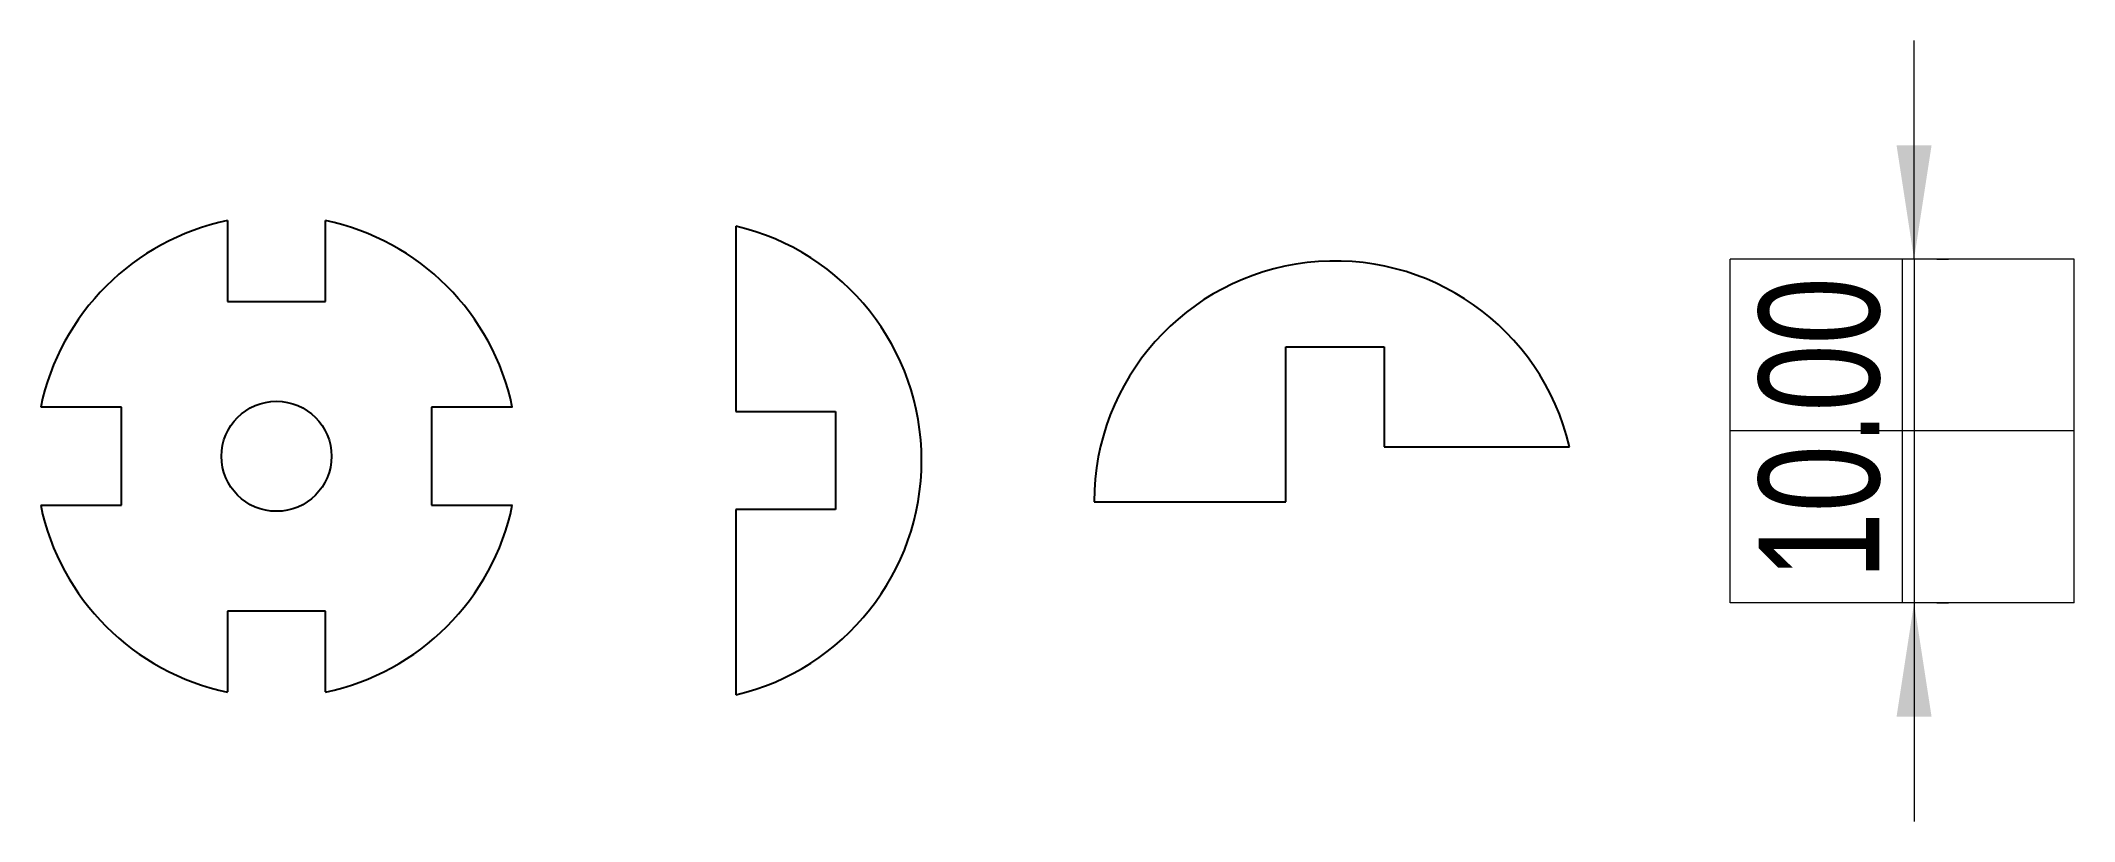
# Model space of a CAD drawing. Header units: millimetres. Extents: x 5.6 to 64.7, y 186.4 to 209.1.
import ezdxf

# ---------------------------------------------------------------- set-up
doc = ezdxf.new("R2010")
doc.units = ezdxf.units.MM
doc.header["$PDSIZE"] = -1
doc.linetypes.add('CENTERX2', pattern=[20.32, 12.7, -2.54, 2.54, -2.54])
doc.styles.add('SLDTEXTSTYLE0', font='TXT', dxfattribs={"width": 0.75})
doc.dimstyles.new('SLDDIMSTYLE0', dxfattribs={"dimtxt": 3.5, "dimasz": 3.302, "dimexe": 0, "dimexo": 0.0625, "dimgap": 0.875, "dimtad": 1, "dimrnd": 1e-09, "dimzin": 4, "dimdsep": 46, "dimtxsty": 'SLDTEXTSTYLE0', "dimsah": 1, "dimcen": 0.09, "dimadec": 0, "dimazin": 1, "dimtfac": 1, "dimtmove": 0, "dimatfit": 0, "dimfxl": 1, "dimfrac": 2, "dimtolj": 1, "dimtzin": 12, "dimarcsym": 0})

# ---------------------------------------------------------------- blocks, each defined once
blk = doc.blocks.new('_D')
at = {"color": 7, "linetype": 'Continuous', "lineweight": 18}
for p, q in [((60.054, 202.771), (60.054, 209.121)), ((60.054, 202.771), (60.054, 192.771)), ((60.711, 202.771), (61.054, 202.771)), ((60.054, 192.771), (60.054, 186.421)), ((60.711, 192.771), (61.054, 192.771))]:
    blk.add_line(p, q, dxfattribs=at)
for points in [[(60.054, 202.771), (60.562, 206.073), (59.546, 206.073)], [(60.054, 192.771), (59.546, 189.469), (60.562, 189.469)]]:
    blk.add_solid(points, dxfattribs=at)
at = {"color": 7, "linetype": 'Continuous', "lineweight": 18, "insert": (55.542, 193.456), "char_height": 3.5, "attachment_point": 1, "rotation": 90, "style": 'SLDTEXTSTYLE0'}
blk.add_mtext('10.00', dxfattribs=at)

msp = doc.modelspace()

# ---------------------------------------------------------------- linework, layer by layer
at = {"color": 7, "linetype": 'Continuous', "lineweight": 25}
for p, q in [((11.04, 203.889), (11.04, 201.535)), ((13.89, 201.535), (13.89, 203.889)), ((25.812, 203.729), (25.812, 198.339)), ((11.04, 201.535), (13.89, 201.535)), ((41.8, 200.214), (44.65, 200.214)), ((41.8, 195.714), (41.8, 200.214)), ((44.65, 200.214), (44.65, 197.314)), ((7.965, 198.46), (5.612, 198.46)), ((7.965, 195.61), (7.965, 198.46)), ((19.319, 198.46), (16.965, 198.46)), ((16.965, 198.46), (16.965, 195.61)), ((25.812, 198.339), (28.712, 198.339)), ((28.712, 198.339), (28.712, 195.489)), ((44.65, 197.314), (50.04, 197.314)), ((36.225, 195.714), (41.8, 195.714)), ((5.612, 195.61), (7.965, 195.61)), ((16.965, 195.61), (19.319, 195.61)), ((28.712, 195.489), (25.812, 195.489)), ((25.812, 195.489), (25.812, 190.1)), ((13.89, 192.535), (11.04, 192.535)), ((11.04, 192.535), (11.04, 190.182)), ((13.89, 190.182), (13.89, 192.535))]:
    msp.add_line(p, q, dxfattribs=at)
at = {"color": 7, "linetype": 'Continuous', "lineweight": 18}
for p, q in [((64.711, 202.771), (54.711, 202.771)), ((54.711, 192.771), (54.711, 202.771)), ((64.711, 192.771), (64.711, 202.771)), ((64.711, 192.771), (54.711, 192.771))]:
    msp.add_line(p, q, dxfattribs=at)
at = {"color": 7, "linetype": 'CENTERX2', "lineweight": 18}
for p, q in [((59.711, 202.771), (59.711, 192.771)), ((64.711, 197.771), (54.711, 197.771))]:
    msp.add_line(p, q, dxfattribs=at)
at = {"color": 7, "linetype": 'Continuous', "lineweight": 25}
msp.add_circle((12.465, 197.035), 1.6, dxfattribs=at)
for centre, start, end in [((12.465, 197.035), 101.74588, 168.25412), ((12.465, 197.035), 11.74588, 78.25412), ((24.212, 196.914), 283.21298, 76.78702), ((43.225, 195.714), 13.21298, 180), ((12.465, 197.035), 191.74588, 258.25412), ((12.465, 197.035), 281.74588, 348.25412)]:
    msp.add_arc(centre, 7, start, end, dxfattribs=at)
at = {"color": 7, "linetype": 'Continuous', "lineweight": 0}
msp.add_point((59.711, 197.771), dxfattribs=at)

# ---------------------------------------------------------------- dimensions: what is measured, and where the dimension line sits
at = {"color": 7, "linetype": 'Continuous', "lineweight": 18}
dim = msp.add_linear_dim(base=(60.054, 192.771), p1=(59.711, 202.771), p2=(59.711, 192.771), angle=90, dimstyle='SLDDIMSTYLE0', dxfattribs=at)
dim.commit()
dim.dimension.update_dxf_attribs({"geometry": '_D', "text_midpoint": (60.054, 199.274), "dimtype": 160})

doc.saveas('drawing.dxf')
